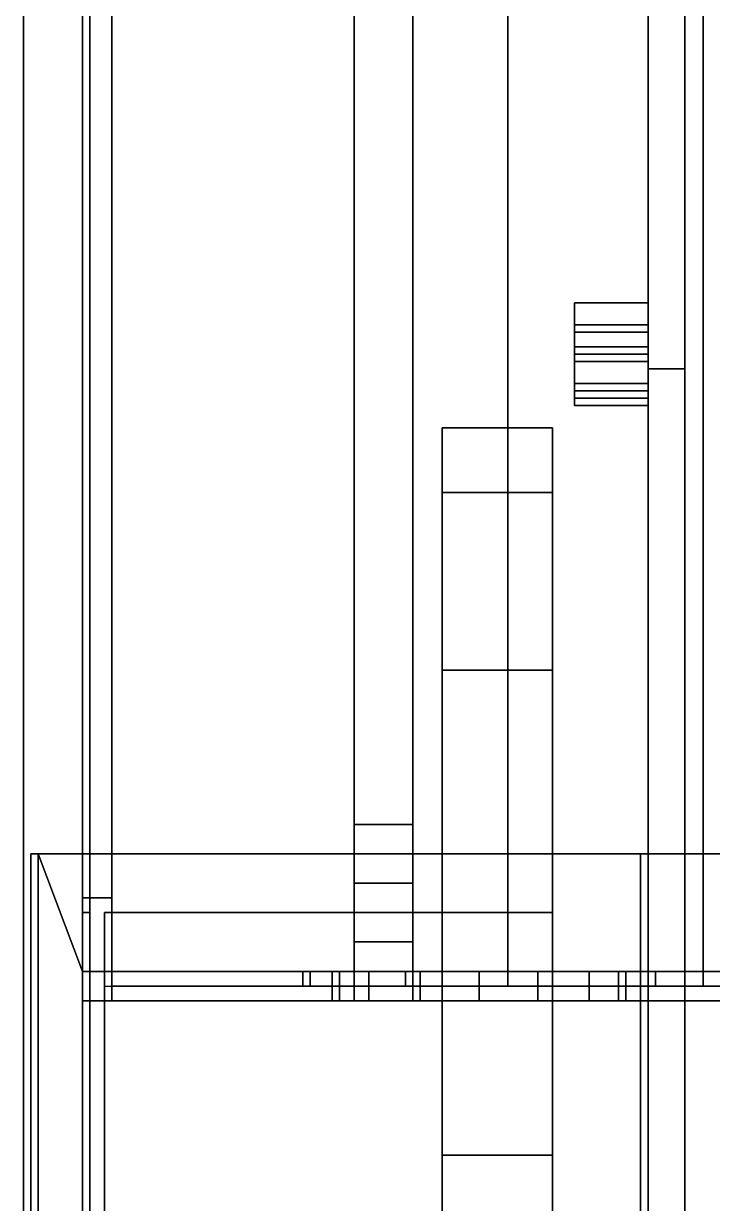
# Model space of a CAD drawing. Header units: millimetres. Extents: x -1.2 to 3, y -5.2 to 18.7.
# Drawn here: x -1.22 to -0.282, y -1.596 to 0.01 of the extents above; entities that cross this region are included whole.
import ezdxf

# ---------------------------------------------------------------- set-up
doc = ezdxf.new("R2010")
doc.units = ezdxf.units.MM
doc.layers.add('cab', color=3, linetype='Continuous')
doc.layers.add('wheels', color=1, linetype='Continuous')

msp = doc.modelspace()

# ---------------------------------------------------------------- linework, layer by layer
for points in [[(-1.22, 4.67, 1.04), (-1.22, -4.83, 1.04), (-1.22, -4.83, 1.15), (-1.22, 4.67, 1.15)], [(1.22, 4.67, 1.04), (1.22, -4.83, 1.04), (-1.22, -4.83, 1.04), (-1.22, 4.67, 1.04)], [(-1.13, 1.91, 1.15), (-1.22, 4.67, 1.15), (-1.22, -4.83, 1.15), (-1.13, -4.83, 1.15)], [(0, 4.5, 2.69), (-0.2947, 4.5, 2.6314), (-0.2947, -1.3, 2.6314), (0, -1.3, 2.69)], [(-0.37, 3.47, 0.46), (-0.37, -4.13, 0.46), (-0.37, -4.13, 1.04), (-0.37, 3.47, 1.04)], [(0.37, 3.47, 0.46), (0.37, -4.13, 0.46), (-0.37, -4.13, 0.46), (-0.37, 3.47, 0.46)], [(-0.37, -0.46, 0.14), (-0.37, 3.35, 0.14), (-0.32, 3.35, 0.14), (-0.32, -0.46, 0.14)], [(-0.37, -0.46, 0.21), (-0.37, 3.35, 0.21), (-0.37, 3.35, 0.14), (-0.37, -0.46, 0.14)], [(-0.32, -0.46, 0.21), (-0.32, 3.35, 0.21), (-0.37, 3.35, 0.21), (-0.37, -0.46, 0.21)], [(-0.32, 3.35, 0.14), (-0.32, 3.35, 0.21), (-0.32, -0.46, 0.21), (-0.32, -0.46, 0.14)], [(-0.69, 2.49, 0.25), (-0.69, -1.08, 0.25), (-0.77, -1.08, 0.25), (-0.77, 2.49, 0.25)], [(-0.77, 2.49, 0.25), (-0.77, -1.08, 0.25), (-0.77, -1.08, 0.35), (-0.77, 2.49, 0.35)], [(-0.77, 2.49, 0.35), (-0.77, -1.08, 0.35), (-0.69, -1.08, 0.35), (-0.69, 2.49, 0.35)], [(-0.69, -1.08, 0.35), (-0.69, -1.08, 0.25), (-0.69, 2.49, 0.25), (-0.69, 2.49, 0.35)], [(-0.2947, 2, 2.6314), (-0.5608, 2, 2.44), (-0.5608, -1.3, 2.44), (-0.2947, -1.3, 2.6314)], [(-0.5608, -1.2, 2.44), (-0.5608, 1.97, 2.44), (-1.1, 1.91, 2.44), (-1.1, -1.2, 2.44)], [(-1.13, -1.2, 2.44), (-1.14, -1.2, 2.44), (-1.14, 1.91, 2.44), (-1.13, 1.91, 2.44)], [(-1.14, 1.91, 2.48), (-1.14, 1.91, 2.44), (-1.14, -1.2, 2.44), (-1.14, -1.18, 2.48)], [(-1.1, 1.91, 2.48), (-1.14, 1.91, 2.48), (-1.14, -1.18, 2.48), (-1.1, -1.18, 2.48)], [(-1.13, 1.91, 2.44), (-1.13, 1.91, 1.15), (-1.13, -1.32, 1.15), (-1.13, -1.32, 2.44)], [(-1.1, -1.18, 2.48), (-1.1, -1.2, 2.44), (-1.1, 1.91, 2.44), (-1.1, 1.91, 2.48)], [(-0.37, -0.37, 0.51), (-0.37, -0.41, 0.18), (-0.47, -0.41, 0.18), (-0.47, -0.37, 0.51)], [(-0.47, -0.41, 0.18), (-0.47, -0.51, 0.18), (-0.47, -0.5, 0.51), (-0.47, -0.37, 0.51)], [(-0.37, -0.4, 0.92), (-0.37, -0.37, 0.6), (-0.47, -0.37, 0.6), (-0.47, -0.4, 0.92)], [(-0.37, -0.37, 0.6), (-0.37, -0.37, 0.51), (-0.47, -0.37, 0.51), (-0.47, -0.37, 0.6)], [(-0.47, -0.37, 0.6), (-0.47, -0.49, 0.6), (-0.47, -0.49, 0.92), (-0.47, -0.4, 0.92)], [(-0.47, -0.37, 0.51), (-0.47, -0.5, 0.51), (-0.47, -0.49, 0.6), (-0.47, -0.37, 0.6)], [(-0.37, -0.5015, 0.46), (-0.37, -0.51, 0.18), (-0.37, -0.41, 0.18), (-0.37, -0.3761, 0.46)], [(-0.47, -0.4, 0.92), (-0.47, -0.43, 0.96), (-0.37, -0.43, 0.96), (-0.37, -0.4, 0.92)], [(-0.47, -0.45, 0.96), (-0.47, -0.43, 0.96), (-0.47, -0.4, 0.92), (-0.47, -0.49, 0.92)], [(-0.47, -0.44, 0.13), (-0.47, -0.41, 0.18), (-0.37, -0.41, 0.18), (-0.37, -0.44, 0.13)], [(-0.47, -0.51, 0.18), (-0.47, -0.41, 0.18), (-0.47, -0.44, 0.13), (-0.47, -0.48, 0.13)], [(-0.37, -0.44, 0.13), (-0.37, -0.41, 0.18), (-0.37, -0.51, 0.18), (-0.37, -0.48, 0.13)], [(-0.37, -0.45, 0.96), (-0.37, -0.43, 0.96), (-0.47, -0.43, 0.96), (-0.47, -0.45, 0.96)], [(-0.47, -0.48, 0.13), (-0.47, -0.44, 0.13), (-0.37, -0.44, 0.13), (-0.37, -0.48, 0.13)], [(-0.37, -0.49, 0.92), (-0.37, -0.45, 0.96), (-0.47, -0.45, 0.96), (-0.47, -0.49, 0.92)], [(-0.37, -2.7, 0.43), (-0.37, -0.46, 0.14), (-0.32, -0.46, 0.14), (-0.32, -2.7, 0.43)], [(-0.37, -2.7, 0.5), (-0.37, -0.46, 0.21), (-0.37, -0.46, 0.14), (-0.37, -2.7, 0.43)], [(-0.32, -2.7, 0.5), (-0.32, -0.46, 0.21), (-0.37, -0.46, 0.21), (-0.37, -2.7, 0.5)], [(-0.32, -0.46, 0.14), (-0.32, -0.46, 0.21), (-0.32, -2.7, 0.5), (-0.32, -2.7, 0.43)], [(-0.37, -0.48, 0.13), (-0.37, -0.51, 0.18), (-0.47, -0.51, 0.18), (-0.47, -0.48, 0.13)], [(-0.47, -0.49, 0.92), (-0.47, -0.49, 0.6), (-0.37, -0.49, 0.6), (-0.37, -0.49, 0.92)], [(-0.47, -0.49, 0.6), (-0.47, -0.5, 0.51), (-0.37, -0.5, 0.51), (-0.37, -0.49, 0.6)], [(-0.47, -0.5, 0.51), (-0.47, -0.51, 0.18), (-0.37, -0.51, 0.18), (-0.37, -0.5, 0.51)], [(-0.69, -1.08, 0.25), (-0.69, -1.16, 0.17), (-0.77, -1.16, 0.17), (-0.77, -1.08, 0.25)], [(-0.77, -1.08, 0.25), (-0.77, -1.16, 0.17), (-0.77, -1.16, 0.4), (-0.77, -1.08, 0.35)], [(-0.77, -1.08, 0.35), (-0.77, -1.16, 0.4), (-0.69, -1.16, 0.4), (-0.69, -1.08, 0.35)], [(-0.69, -1.16, 0.4), (-0.69, -1.16, 0.17), (-0.69, -1.08, 0.25), (-0.69, -1.08, 0.35)], [(-1.21, -3.92, 3.29), (-0.38, -3.92, 3.37), (-0.38, -1.12, 3.37), (-1.21, -1.12, 3.29)], [(-0.38, -1.12, 3.37), (-0.01, -1.12, 3.19), (-1.2, -1.12, 3.19), (-1.21, -1.12, 3.29)], [(-1.21, -1.12, 3.29), (-1.2, -1.12, 3.19), (-1.2, -3.92, 3.19), (-1.21, -3.92, 3.29)], [(-1.14, -1.28, 3.19), (-1.14, -3.77, 3.19), (-1.2, -3.92, 3.19), (-1.2, -1.12, 3.19)], [(1.18, -1.12, 3.19), (1.14, -1.28, 3.19), (-1.14, -1.28, 3.19), (-1.2, -1.12, 3.19)], [(-0.38, -3.92, 3.37), (0.36, -3.92, 3.37), (0.36, -1.12, 3.37), (-0.38, -1.12, 3.37)], [(-0.38, -1.12, 3.37), (0.36, -1.12, 3.37), (-0.01, -1.12, 3.19)], [(-0.77, -1.24, 0.4), (-0.77, -1.16, 0.4), (-0.77, -1.16, 0.17), (-0.77, -1.24, 0.17)], [(-0.77, -1.24, 0.17), (-0.77, -1.16, 0.17), (-0.69, -1.16, 0.17), (-0.69, -1.24, 0.17)], [(-0.69, -1.24, 0.4), (-0.69, -1.16, 0.4), (-0.77, -1.16, 0.4), (-0.77, -1.24, 0.4)], [(-0.69, -1.16, 0.17), (-0.69, -1.16, 0.4), (-0.69, -1.24, 0.4), (-0.69, -1.24, 0.17)], [(-1.14, -1.18, 2.48), (-1.14, -1.2, 2.44), (-1.14, -1.32, 2.56), (-1.14, -1.28, 2.58)], [(-1.1, -1.18, 2.48), (-1.14, -1.18, 2.48), (-1.14, -1.28, 2.58), (-1.1, -1.28, 2.58)], [(-1.1, -1.28, 2.58), (-1.1, -1.32, 2.56), (-1.1, -1.2, 2.44), (-1.1, -1.18, 2.48)], [(-1.13, -1.32, 2.56), (-1.14, -1.32, 2.56), (-1.14, -1.2, 2.44), (-1.13, -1.2, 2.44)], [(-1.1, -1.32, 2.56), (-1.11, -1.32, 2.56), (-1.11, -1.2, 2.44), (-1.1, -1.2, 2.44)], [(-0.5608, -1.3, 2.44), (-0.5608, -1.2, 2.44), (-1.11, -1.2, 2.44), (-1.11, -1.3, 2.44)], [(-0.77, -1.32, 0.25), (-0.77, -1.24, 0.17), (-0.69, -1.24, 0.17), (-0.69, -1.32, 0.25)], [(-0.77, -1.32, 0.34), (-0.77, -1.24, 0.4), (-0.77, -1.24, 0.17), (-0.77, -1.32, 0.25)], [(-0.69, -1.32, 0.34), (-0.69, -1.24, 0.4), (-0.77, -1.24, 0.4), (-0.77, -1.32, 0.34)], [(-0.69, -1.24, 0.17), (-0.69, -1.24, 0.4), (-0.69, -1.32, 0.34), (-0.69, -1.32, 0.25)], [(-1.14, -1.28, 3.15), (-1.14, -3.77, 3.15), (-1.14, -3.77, 3.19), (-1.14, -1.28, 3.19)], [(1.14, -1.28, 3.19), (1.14, -1.28, 3.15), (-1.14, -1.28, 3.15), (-1.14, -1.28, 3.19)], [(1.14, -1.28, 3.15), (1.14, -3.77, 3.15), (-1.14, -3.77, 3.15), (-1.14, -1.28, 3.15)], [(-1.14, -1.28, 2.58), (-1.14, -1.32, 2.56), (-1.14, -1.32, 3.15), (-1.14, -1.28, 3.15)], [(-1.1, -1.28, 2.58), (-1.14, -1.28, 2.58), (-1.14, -1.28, 3.15), (-1.1, -1.28, 3.15)], [(-1.1, -1.28, 3.15), (-1.1, -1.32, 3.15), (-1.1, -1.32, 2.56), (-1.1, -1.28, 2.58)], [(-0.84, -1.28, 2.87), (-0.83, -1.28, 2.8), (-0.83, -1.3, 2.8), (-0.84, -1.3, 2.87)], [(-0.84, -1.3, 2.87), (-0.83, -1.3, 2.94), (-0.83, -1.28, 2.94), (-0.84, -1.28, 2.87)], [(-0.8, -1.28, 2.87), (-0.79, -1.28, 2.8), (-0.83, -1.28, 2.8), (-0.84, -1.28, 2.87)], [(-0.83, -1.28, 2.94), (-0.79, -1.28, 2.94), (-0.8, -1.28, 2.87), (-0.84, -1.28, 2.87)], [(-0.83, -1.28, 2.8), (-0.79, -1.28, 2.73), (-0.79, -1.3, 2.73), (-0.83, -1.3, 2.8)], [(-0.79, -1.28, 2.8), (-0.75, -1.28, 2.73), (-0.79, -1.28, 2.73), (-0.83, -1.28, 2.8)], [(-0.83, -1.3, 2.94), (-0.79, -1.3, 3.01), (-0.79, -1.28, 3.01), (-0.83, -1.28, 2.94)], [(-0.79, -1.28, 3.01), (-0.75, -1.28, 3.01), (-0.79, -1.28, 2.94), (-0.83, -1.28, 2.94)], [(-0.8, -1.28, 2.87), (-0.79, -1.28, 2.94), (-0.79, -1.32, 2.94), (-0.8, -1.32, 2.87)], [(-0.8, -1.32, 2.87), (-0.79, -1.32, 2.8), (-0.79, -1.28, 2.8), (-0.8, -1.28, 2.87)], [(-0.79, -1.32, 2.8), (-0.75, -1.32, 2.73), (-0.75, -1.28, 2.73), (-0.79, -1.28, 2.8)], [(-0.79, -1.28, 2.73), (-0.7, -1.28, 2.66), (-0.7, -1.3, 2.66), (-0.79, -1.3, 2.73)], [(-0.75, -1.28, 2.73), (-0.68, -1.28, 2.69), (-0.7, -1.28, 2.66), (-0.79, -1.28, 2.73)], [(-0.79, -1.3, 3.01), (-0.7, -1.3, 3.08), (-0.7, -1.28, 3.08), (-0.79, -1.28, 3.01)], [(-0.7, -1.28, 3.08), (-0.68, -1.28, 3.05), (-0.75, -1.28, 3.01), (-0.79, -1.28, 3.01)], [(-0.79, -1.28, 2.94), (-0.75, -1.28, 3.01), (-0.75, -1.32, 3.01), (-0.79, -1.32, 2.94)], [(-0.75, -1.32, 2.73), (-0.68, -1.32, 2.69), (-0.68, -1.28, 2.69), (-0.75, -1.28, 2.73)], [(-0.75, -1.28, 3.01), (-0.68, -1.28, 3.05), (-0.68, -1.32, 3.05), (-0.75, -1.32, 3.01)], [(-0.7, -1.28, 2.66), (-0.6, -1.28, 2.64), (-0.6, -1.3, 2.64), (-0.7, -1.3, 2.66)], [(-0.68, -1.28, 2.69), (-0.6, -1.28, 2.67), (-0.6, -1.28, 2.64), (-0.7, -1.28, 2.66)], [(-0.6, -1.28, 3.1), (-0.6, -1.28, 3.07), (-0.68, -1.28, 3.05), (-0.7, -1.28, 3.08)], [(-0.7, -1.3, 3.08), (-0.6, -1.3, 3.1), (-0.6, -1.28, 3.1), (-0.7, -1.28, 3.08)], [(-0.68, -1.32, 2.69), (-0.6, -1.32, 2.67), (-0.6, -1.28, 2.67), (-0.68, -1.28, 2.69)], [(-0.68, -1.28, 3.05), (-0.6, -1.28, 3.07), (-0.6, -1.32, 3.07), (-0.68, -1.32, 3.05)], [(-0.5, -1.3, 2.66), (-0.6, -1.3, 2.64), (-0.6, -1.28, 2.64), (-0.5, -1.28, 2.66)], [(-0.52, -1.28, 2.69), (-0.6, -1.28, 2.67), (-0.6, -1.32, 2.67), (-0.52, -1.32, 2.69)], [(-0.6, -1.28, 2.64), (-0.6, -1.28, 2.67), (-0.52, -1.28, 2.69), (-0.5, -1.28, 2.66)], [(-0.52, -1.32, 3.05), (-0.6, -1.32, 3.07), (-0.6, -1.28, 3.07), (-0.52, -1.28, 3.05)], [(-0.52, -1.28, 3.05), (-0.6, -1.28, 3.07), (-0.6, -1.28, 3.1), (-0.5, -1.28, 3.08)], [(-0.5, -1.28, 3.08), (-0.6, -1.28, 3.1), (-0.6, -1.3, 3.1), (-0.5, -1.3, 3.08)], [(-0.45, -1.28, 2.73), (-0.52, -1.28, 2.69), (-0.52, -1.32, 2.69), (-0.45, -1.32, 2.73)], [(-0.5, -1.28, 2.66), (-0.52, -1.28, 2.69), (-0.45, -1.28, 2.73), (-0.41, -1.28, 2.73)], [(-0.45, -1.28, 3.01), (-0.52, -1.28, 3.05), (-0.5, -1.28, 3.08), (-0.41, -1.28, 3.01)], [(-0.45, -1.32, 3.01), (-0.52, -1.32, 3.05), (-0.52, -1.28, 3.05), (-0.45, -1.28, 3.01)], [(-0.41, -1.3, 2.73), (-0.5, -1.3, 2.66), (-0.5, -1.28, 2.66), (-0.41, -1.28, 2.73)], [(-0.41, -1.28, 3.01), (-0.5, -1.28, 3.08), (-0.5, -1.3, 3.08), (-0.41, -1.3, 3.01)], [(-0.41, -1.28, 2.8), (-0.45, -1.28, 2.73), (-0.45, -1.32, 2.73), (-0.41, -1.32, 2.8)], [(-0.41, -1.28, 2.73), (-0.45, -1.28, 2.73), (-0.41, -1.28, 2.8), (-0.37, -1.28, 2.8)], [(-0.41, -1.32, 2.94), (-0.45, -1.32, 3.01), (-0.45, -1.28, 3.01), (-0.41, -1.28, 2.94)], [(-0.41, -1.28, 2.94), (-0.45, -1.28, 3.01), (-0.41, -1.28, 3.01), (-0.37, -1.28, 2.94)], [(-0.37, -1.3, 2.8), (-0.41, -1.3, 2.73), (-0.41, -1.28, 2.73), (-0.37, -1.28, 2.8)], [(-0.37, -1.28, 2.94), (-0.41, -1.28, 3.01), (-0.41, -1.3, 3.01), (-0.37, -1.3, 2.94)], [(-0.4, -1.32, 2.87), (-0.41, -1.32, 2.94), (-0.41, -1.28, 2.94), (-0.4, -1.28, 2.87)], [(-0.4, -1.28, 2.87), (-0.41, -1.28, 2.8), (-0.41, -1.32, 2.8), (-0.4, -1.32, 2.87)], [(-0.37, -1.28, 2.8), (-0.41, -1.28, 2.8), (-0.4, -1.28, 2.87), (-0.36, -1.28, 2.87)], [(-0.4, -1.28, 2.87), (-0.41, -1.28, 2.94), (-0.37, -1.28, 2.94), (-0.36, -1.28, 2.87)], [(-0.36, -1.28, 2.87), (-0.37, -1.28, 2.94), (-0.37, -1.3, 2.94), (-0.36, -1.3, 2.87)], [(-0.36, -1.3, 2.87), (-0.37, -1.3, 2.8), (-0.37, -1.28, 2.8), (-0.36, -1.28, 2.87)], [(-1.13, -1.32, 3.15), (-1.14, -1.32, 3.15), (-1.14, -1.32, 2.56), (-1.13, -1.32, 2.56)], [(-1.11, -1.32, 2.44), (-1.11, -1.32, 1.15), (1.11, -1.32, 1.15), (1.11, -1.32, 2.44)], [(-0.83, -1.32, 2.8), (-0.79, -1.32, 2.8), (-0.8, -1.32, 2.87), (-0.84, -1.32, 2.87)], [(-0.8, -1.32, 2.87), (-0.79, -1.32, 2.94), (-0.83, -1.32, 2.94), (-0.84, -1.32, 2.87)], [(-0.79, -1.32, 2.73), (-0.75, -1.32, 2.73), (-0.79, -1.32, 2.8), (-0.83, -1.32, 2.8)], [(-0.79, -1.32, 2.94), (-0.75, -1.32, 3.01), (-0.79, -1.32, 3.01), (-0.83, -1.32, 2.94)], [(-0.7, -1.32, 2.66), (-0.68, -1.32, 2.69), (-0.75, -1.32, 2.73), (-0.79, -1.32, 2.73)], [(-0.75, -1.32, 3.01), (-0.68, -1.32, 3.05), (-0.7, -1.32, 3.08), (-0.79, -1.32, 3.01)], [(-0.69, -1.32, 0.25), (-0.69, -1.32, 0.34), (-0.77, -1.32, 0.34), (-0.77, -1.32, 0.25)], [(-0.6, -1.32, 2.64), (-0.6, -1.32, 2.67), (-0.68, -1.32, 2.69), (-0.7, -1.32, 2.66)], [(-0.68, -1.32, 3.05), (-0.6, -1.32, 3.07), (-0.6, -1.32, 3.1), (-0.7, -1.32, 3.08)], [(-0.52, -1.32, 2.69), (-0.6, -1.32, 2.67), (-0.6, -1.32, 2.64), (-0.5, -1.32, 2.66)], [(-0.6, -1.32, 3.1), (-0.6, -1.32, 3.07), (-0.52, -1.32, 3.05), (-0.5, -1.32, 3.08)], [(-0.45, -1.32, 2.73), (-0.52, -1.32, 2.69), (-0.5, -1.32, 2.66), (-0.41, -1.32, 2.73)], [(-0.5, -1.32, 3.08), (-0.52, -1.32, 3.05), (-0.45, -1.32, 3.01), (-0.41, -1.32, 3.01)], [(-0.41, -1.32, 2.8), (-0.45, -1.32, 2.73), (-0.41, -1.32, 2.73), (-0.37, -1.32, 2.8)], [(-0.41, -1.32, 3.01), (-0.45, -1.32, 3.01), (-0.41, -1.32, 2.94), (-0.37, -1.32, 2.94)], [(-0.4, -1.32, 2.87), (-0.41, -1.32, 2.8), (-0.37, -1.32, 2.8), (-0.36, -1.32, 2.87)], [(-0.37, -1.32, 2.94), (-0.41, -1.32, 2.94), (-0.4, -1.32, 2.87), (-0.36, -1.32, 2.87)]]:
    msp.add_3dface(points)
at = {"layer": 'cab'}
for points in [[(-1.13, -1.32, 2.56), (-1.13, -1.2, 2.44), (-1.13, -1.32, 2.44), (-1.13, -1.32, 2.56)], [(-1.11, -1.32, 2.44), (-1.11, -1.2, 2.44), (-1.11, -1.32, 2.56)], [(-1.1, -1.3, 2.44), (-0.83, -1.3, 2.8), (-0.79, -1.3, 2.73), (-1.1, -1.3, 2.44)], [(-1.1, -1.3, 2.44), (-0.84, -1.3, 2.87), (-0.83, -1.3, 2.8), (-1.1, -1.3, 2.44)], [(-0.83, -1.3, 2.94), (-0.84, -1.3, 2.87), (-1.1, -1.3, 2.44), (-1.1, -1.3, 3.15)], [(0.6, -1.3, 2.64), (1.1, -1.3, 2.44), (-1.1, -1.3, 2.44), (-0.6, -1.3, 2.64)], [(-1.1, -1.3, 2.44), (-0.7, -1.3, 2.66), (-0.6, -1.3, 2.64), (-1.1, -1.3, 2.44)], [(-1.1, -1.3, 2.44), (-0.79, -1.3, 2.73), (-0.7, -1.3, 2.66), (-1.1, -1.3, 2.44)], [(-1.1, -1.3, 3.15), (-0.7, -1.3, 3.08), (-0.79, -1.3, 3.01), (-1.1, -1.3, 3.15)], [(-1.1, -1.3, 3.15), (-0.79, -1.3, 3.01), (-0.83, -1.3, 2.94), (-1.1, -1.3, 3.15)], [(1.1, -1.3, 3.15), (0.6, -1.3, 3.1), (-0.6, -1.3, 3.1), (-1.1, -1.3, 3.15)], [(1.1, -1.32, 3.15), (1.1, -1.3, 3.15), (-1.1, -1.3, 3.15), (-1.1, -1.32, 3.15)], [(-1.1, -1.3, 3.15), (-0.6, -1.3, 3.1), (-0.7, -1.3, 3.08), (-1.1, -1.3, 3.15)], [(0.5, -1.3, 2.66), (0.6, -1.3, 2.64), (-0.6, -1.3, 2.64), (-0.5, -1.3, 2.66)], [(-0.5, -1.3, 3.08), (-0.6, -1.3, 3.1), (0.6, -1.3, 3.1), (0.5, -1.3, 3.08)], [(0.41, -1.3, 2.73), (0.5, -1.3, 2.66), (-0.5, -1.3, 2.66), (-0.41, -1.3, 2.73)], [(-0.41, -1.3, 3.01), (-0.5, -1.3, 3.08), (0.5, -1.3, 3.08), (0.41, -1.3, 3.01)], [(0.37, -1.3, 2.8), (0.41, -1.3, 2.73), (-0.41, -1.3, 2.73), (-0.37, -1.3, 2.8)], [(-0.37, -1.3, 2.94), (-0.41, -1.3, 3.01), (0.41, -1.3, 3.01), (0.37, -1.3, 2.94)], [(-0.36, -1.3, 2.87), (-0.37, -1.3, 2.94), (0.37, -1.3, 2.94), (0.36, -1.3, 2.87)], [(0.36, -1.3, 2.87), (0.37, -1.3, 2.8), (-0.37, -1.3, 2.8), (-0.36, -1.3, 2.87)], [(-1.13, -1.65, 3.09), (-1.13, -3.4, 3.09), (-1.13, -3.4, 3.15), (-1.13, -1.32, 3.15)], [(-1.11, -1.32, 3.15), (-1.11, -1.32, 1.15), (-1.13, -1.32, 1.15), (-1.13, -1.32, 3.15)], [(-1.13, -1.32, 3.15), (-1.13, -1.32, 1.15), (-1.13, -1.65, 1.15), (-1.13, -1.65, 3.09)], [(-1.11, -3.4, 3.15), (-1.11, -3.4, 3.09), (-1.11, -1.65, 3.09), (-1.11, -1.32, 3.15)], [(-1.11, -1.65, 1.15), (-1.11, -1.32, 1.15), (-1.11, -1.32, 3.15), (-1.11, -1.65, 3.09)], [(-1.11, -1.32, 1.15), (-1.11, -3.73, 1.15), (1.11, -3.73, 1.15), (1.11, -1.32, 1.15)], [(-1.1, -1.32, 2.44), (-0.79, -1.32, 2.73), (-0.83, -1.32, 2.8), (-1.1, -1.32, 2.44)], [(-1.1, -1.32, 2.44), (-0.83, -1.32, 2.8), (-0.84, -1.32, 2.87), (-1.1, -1.32, 2.44)], [(-1.1, -1.32, 3.15), (-1.1, -1.32, 2.44), (-0.84, -1.32, 2.87), (-0.83, -1.32, 2.94)], [(-0.6, -1.32, 2.64), (-1.1, -1.32, 2.44), (1.1, -1.32, 2.44), (0.6, -1.32, 2.64)], [(-1.1, -1.32, 2.44), (-0.6, -1.32, 2.64), (-0.7, -1.32, 2.66), (-1.1, -1.32, 2.44)], [(-1.1, -1.32, 2.44), (-0.7, -1.32, 2.66), (-0.79, -1.32, 2.73), (-1.1, -1.32, 2.44)], [(-1.1, -1.32, 3.15), (-0.79, -1.32, 3.01), (-0.7, -1.32, 3.08), (-1.1, -1.32, 3.15)], [(-1.1, -1.32, 3.15), (-0.83, -1.32, 2.94), (-0.79, -1.32, 3.01), (-1.1, -1.32, 3.15)], [(-1.1, -1.32, 3.15), (-0.6, -1.32, 3.1), (0.6, -1.32, 3.1), (1.1, -1.32, 3.15)], [(-1.1, -1.32, 3.15), (-0.7, -1.32, 3.08), (-0.6, -1.32, 3.1), (-1.1, -1.32, 3.15)], [(-0.5, -1.32, 2.66), (-0.6, -1.32, 2.64), (0.6, -1.32, 2.64), (0.5, -1.32, 2.66)], [(0.5, -1.32, 3.08), (0.6, -1.32, 3.1), (-0.6, -1.32, 3.1), (-0.5, -1.32, 3.08)], [(-0.41, -1.32, 2.73), (-0.5, -1.32, 2.66), (0.5, -1.32, 2.66), (0.41, -1.32, 2.73)], [(0.41, -1.32, 3.01), (0.5, -1.32, 3.08), (-0.5, -1.32, 3.08), (-0.41, -1.32, 3.01)], [(-0.37, -1.32, 2.8), (-0.41, -1.32, 2.73), (0.41, -1.32, 2.73), (0.37, -1.32, 2.8)], [(0.37, -1.32, 2.94), (0.41, -1.32, 3.01), (-0.41, -1.32, 3.01), (-0.37, -1.32, 2.94)], [(0.36, -1.32, 2.87), (0.37, -1.32, 2.94), (-0.37, -1.32, 2.94), (-0.36, -1.32, 2.87)], [(-0.36, -1.32, 2.87), (-0.37, -1.32, 2.8), (0.37, -1.32, 2.8), (0.36, -1.32, 2.87)]]:
    msp.add_3dface(points, dxfattribs=at)
at = {"layer": 'wheels'}
for points in [[(-0.5, -0.6284, 0.94), (-0.5, -0.54, 0.61), (-0.65, -0.54, 0.61), (-0.65, -0.6284, 0.94)], [(-0.5, -0.54, 0.61), (-0.5, -0.6284, 0.28), (-0.65, -0.6284, 0.28), (-0.65, -0.54, 0.61)], [(-0.65, -1.86, 0.61), (-0.65, -0.6284, 0.94), (-0.65, -0.54, 0.61), (-0.65, -1.7716, 0.28)], [(-0.65, -1.7716, 0.28), (-0.65, -0.54, 0.61), (-0.65, -0.6284, 0.28), (-0.65, -1.53, 0.0384)], [(-0.5, -1.7716, 0.94), (-0.5, -0.54, 0.61), (-0.5, -0.6284, 0.94), (-0.5, -1.53, 1.1816)], [(-0.5, -1.86, 0.61), (-0.5, -0.6284, 0.28), (-0.5, -0.54, 0.61), (-0.5, -1.7716, 0.94)], [(-0.5, -0.87, 1.1816), (-0.5, -0.6284, 0.94), (-0.65, -0.6284, 0.94), (-0.65, -0.87, 1.1816)], [(-0.5, -0.6284, 0.28), (-0.5, -0.87, 0.0384), (-0.65, -0.87, 0.0384), (-0.65, -0.6284, 0.28)], [(-0.65, -1.53, 0.0384), (-0.65, -0.6284, 0.28), (-0.65, -0.87, 0.0384), (-0.65, -1.2, -0.05)], [(-0.65, -1.7716, 0.94), (-0.65, -0.87, 1.1816), (-0.65, -0.6284, 0.94), (-0.65, -1.86, 0.61)], [(-0.5, -1.53, 1.1816), (-0.5, -0.6284, 0.94), (-0.5, -0.87, 1.1816), (-0.5, -1.2, 1.27)], [(-0.5, -1.7716, 0.28), (-0.5, -0.87, 0.0384), (-0.5, -0.6284, 0.28), (-0.5, -1.86, 0.61)], [(-0.5, -1.2, 1.27), (-0.5, -0.87, 1.1816), (-0.65, -0.87, 1.1816), (-0.65, -1.2, 1.27)], [(-0.5, -0.87, 0.0384), (-0.5, -1.2, -0.05), (-0.65, -1.2, -0.05), (-0.65, -0.87, 0.0384)], [(-0.65, -1.53, 1.1816), (-0.65, -1.2, 1.27), (-0.65, -0.87, 1.1816), (-0.65, -1.7716, 0.94)], [(-0.5, -1.53, 0.0384), (-0.5, -1.2, -0.05), (-0.5, -0.87, 0.0384), (-0.5, -1.7716, 0.28)], [(-0.5, -1.53, 1.1816), (-0.5, -1.2, 1.27), (-0.65, -1.2, 1.27), (-0.65, -1.53, 1.1816)], [(-0.5, -1.2, -0.05), (-0.5, -1.53, 0.0384), (-0.65, -1.53, 0.0384), (-0.65, -1.2, -0.05)], [(-0.5, -1.7716, 0.94), (-0.5, -1.53, 1.1816), (-0.65, -1.53, 1.1816), (-0.65, -1.7716, 0.94)], [(-0.5, -1.53, 0.0384), (-0.5, -1.7716, 0.28), (-0.65, -1.7716, 0.28), (-0.65, -1.53, 0.0384)]]:
    msp.add_3dface(points, dxfattribs=at)

doc.saveas('drawing.dxf')
